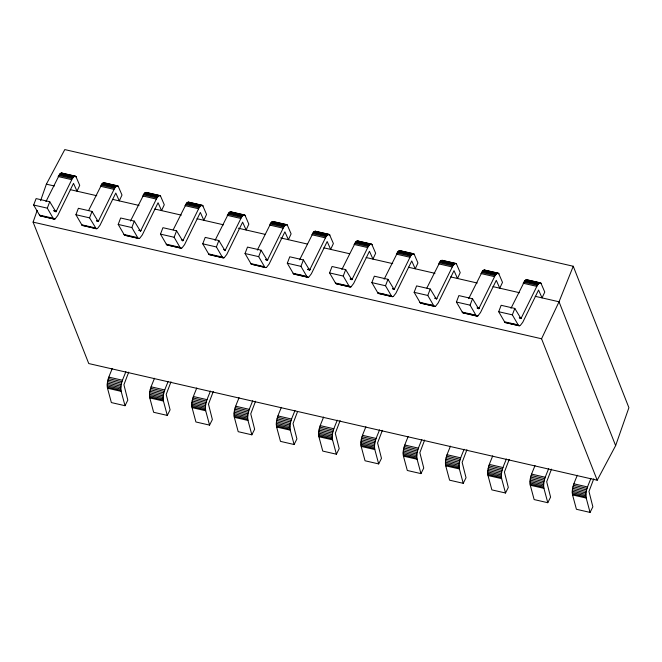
<?xml version="1.0" encoding="UTF-8"?>
<svg xmlns="http://www.w3.org/2000/svg" width="662" height="662" viewBox="0 0 662 662"><rect width="100%" height="100%" fill="white"/><g stroke="black" fill="none" stroke-linecap="round" stroke-linejoin="round"><path stroke-width="0.99" d="M128.718 372.127L123.918 384.746L127.807 400.138L125.019 405.715L111.365 402.579L107.509 388.222C106.11 381.337 109.942 374.758 112.209 368.544M125.019 405.715L121.154 391.358C119.756 384.465 123.595 377.886 125.863 371.68M170.995 381.825L166.195 394.453L170.084 409.836L167.296 415.413L153.642 412.285L149.786 397.928C148.387 391.035 152.219 384.457 154.486 378.25M167.296 415.413L163.431 401.056C162.033 394.163 165.872 387.584 168.14 381.378M213.272 391.523L208.472 404.151L212.361 419.534L209.573 425.112L195.919 421.984L192.063 407.627C190.664 400.733 194.496 394.155 196.763 387.949M209.573 425.112L205.708 410.754C204.31 403.861 208.149 397.283 210.417 391.077M255.549 401.222L250.749 413.849L254.638 429.233L251.85 434.81L238.196 431.682L234.34 417.325C232.941 410.432 236.773 403.853 239.04 397.647M251.85 434.81L247.985 420.453C246.587 413.56 250.426 406.981 252.694 400.775M297.453 411.872L293.026 423.548L296.915 438.931L294.127 444.516L280.481 441.38L276.617 427.023C275.218 420.13 279.05 413.551 281.325 407.345M294.127 444.516L290.262 430.151C288.864 423.266 292.703 416.688 294.971 410.473M340.103 420.618L335.303 433.246L339.192 448.629L336.404 454.215L322.758 451.079L318.894 436.721C317.495 429.828 321.327 423.25 323.602 417.043M336.404 454.215L332.539 439.858C331.141 432.965 334.98 426.386 337.248 420.18M382.379 430.325L377.58 442.944L381.469 458.336L378.681 463.913L365.035 460.777L361.171 446.42C359.772 439.535 363.603 432.948 365.879 426.742M378.681 463.913L374.816 449.556C373.418 442.663 377.257 436.084 379.525 429.878M424.656 440.023L419.857 452.651L423.746 468.034L420.958 473.611L407.312 470.483L403.448 456.126C402.049 449.233 405.889 442.655 408.156 436.448M420.958 473.611L417.101 459.254C415.695 452.361 419.534 445.783 421.802 439.576M466.933 449.721L462.134 462.349L466.031 477.732L463.234 483.31L449.589 480.182L445.725 465.825C444.326 458.932 448.166 452.353 450.433 446.147M463.234 483.31L459.378 468.953C457.972 462.059 461.811 455.481 464.079 449.275M509.21 459.42L504.411 472.047L508.308 487.431L505.511 493.008L491.866 489.88L488.002 475.523C486.603 468.63 490.443 462.051 492.71 455.845M505.511 493.008L501.655 478.651C500.249 471.758 504.088 465.179 506.356 458.973M551.487 469.118L546.688 481.746L550.585 497.129L547.788 502.706L534.143 499.578L530.279 485.221C528.88 478.328 532.72 471.749 534.987 465.543M547.788 502.706L543.932 488.349C542.534 481.464 546.365 474.886 548.633 468.671M593.764 478.816L588.965 491.444L592.862 506.827L590.065 512.413L576.42 509.277L572.556 494.919C571.157 488.026 574.997 481.448 577.264 475.242M590.065 512.413L586.209 498.056C584.811 491.163 588.642 484.584 590.909 478.378M40.589 200.71L46.373 184.168L64.785 149.587L573.251 266.248L628.9 407.684L615.627 445.634L597.215 480.215L88.749 363.554L33.1 222.118L37.188 210.442M33.646 205.03L36.104 198.592L49.749 201.728L55.914 211.914L72.332 178.558L74.194 176.431L75.857 176.382L79.721 185.352L76.999 191.194L73.515 183.349L57.702 215.597L55.153 218.874L53.97 219.064L39.811 215.63L33.646 205.03L47.292 208.158L53.465 218.766M47.292 208.158L49.749 201.728M75.923 214.728L78.381 208.298L92.026 211.426L98.191 221.613L114.609 188.265L116.471 186.13L118.134 186.08L121.998 195.05L119.276 200.892L115.792 193.056L99.979 225.295L97.43 228.58L96.247 228.762L82.096 225.328L75.923 214.728L89.569 217.856L96.247 228.762M89.569 217.856L92.026 211.426M118.2 224.426L120.658 217.997L134.303 221.125L140.468 231.311L156.886 197.963L158.748 195.836L160.411 195.778L164.275 204.748L161.553 210.59L158.069 202.754L142.256 234.993L139.707 238.279L138.524 238.461L124.373 235.035L118.2 224.426L131.846 227.562L138.019 238.163M131.846 227.562L134.303 221.125M160.477 234.125L162.935 227.695L176.58 230.823L182.745 241.009L199.163 207.661L201.025 205.534L202.688 205.477L206.552 214.447L203.83 220.289L200.346 212.452L184.532 244.692L181.984 247.977L180.8 248.159L166.65 244.733L160.477 234.125L174.123 237.261L180.296 247.861M174.123 237.261L176.58 230.823M202.754 243.831L205.212 237.393L218.857 240.529L225.022 250.708L241.44 217.359L243.31 215.233L244.965 215.183L248.829 224.153L246.107 229.995L242.623 222.151L226.809 254.39L224.261 257.675L223.077 257.866L208.927 254.431L202.754 243.831L216.4 246.959L222.573 257.559M216.4 246.959L218.857 240.529M245.031 253.529L247.489 247.092L261.134 250.228L267.299 260.406L283.725 227.058L285.587 224.931L287.242 224.881L291.106 233.852L288.392 239.694L284.9 231.849L269.086 264.097L266.538 267.374L265.354 267.564L251.204 264.13L245.031 253.529L258.677 256.657L264.85 267.266M258.677 256.657L261.134 250.228M287.308 263.228L289.766 256.79L303.411 259.926L309.576 270.113L326.002 236.756L327.864 234.629L329.519 234.58L333.383 243.55L330.669 249.392L327.177 241.547L311.363 273.795L308.815 277.072L307.631 277.262L293.481 273.828L287.308 263.228L300.953 266.356L307.127 276.964M300.953 266.356L303.411 259.926M329.585 272.926L332.043 266.496L345.688 269.624L351.853 279.811L368.279 246.463L370.141 244.328L371.796 244.278L375.66 253.248L372.946 259.09L369.454 251.246L353.64 283.493L351.092 286.778L349.908 286.96L335.758 283.526L329.585 272.926L343.239 276.054L349.404 286.663M343.239 276.054L345.688 269.624M371.862 282.624L374.32 276.195L387.965 279.323L394.138 289.509L410.556 256.161L412.418 254.034L414.073 253.976L417.937 262.946L415.223 268.789L411.731 260.952L395.917 293.192L393.369 296.477L392.185 296.659L378.035 293.233L371.862 282.624L385.516 285.761L391.681 296.361M385.516 285.761L387.965 279.323M414.139 292.323L416.597 285.893L430.242 289.021L436.415 299.207L452.833 265.859L454.695 263.733L456.35 263.675L460.214 272.645L457.5 278.487L454.008 270.65L438.203 302.89L435.646 306.175L434.462 306.357L420.312 302.931L414.139 292.323L427.793 295.459L433.958 306.059M427.793 295.459L430.242 289.021M456.416 302.029L458.874 295.591L472.527 298.728L478.692 308.906L495.11 275.558L496.972 273.431L498.627 273.381L502.491 282.351L499.777 288.193L496.285 280.349L480.48 312.588L477.931 315.873L476.748 316.064L462.589 312.63L456.416 302.029L470.07 305.157L476.235 315.757M470.07 305.157L472.527 298.728M498.693 311.728L501.151 305.29L514.804 308.426L520.969 318.604L537.387 285.256L539.249 283.129L540.904 283.079L544.776 292.05L542.054 297.892L538.562 290.047L522.757 322.295L520.208 325.572L519.025 325.762L504.866 322.328L498.693 311.728L512.347 314.855L518.512 325.464M512.347 314.855L514.804 308.426M573.251 266.248L559.034 301.781L541.566 338.77L597.215 480.215M45.935 201.62L59.928 173.8L61.698 173.022L75.352 176.158M88.658 210.392L102.205 183.498L103.975 182.72L117.629 185.857M130.488 221.017L144.482 193.196L146.261 192.427L159.906 195.555M173.212 229.788L186.758 202.895L188.538 202.125L202.183 205.253M215.042 240.414L229.035 212.593L230.815 211.823L244.46 214.951M257.319 250.12L271.312 222.291L273.092 221.522L286.737 224.658M299.596 259.818L313.589 231.998L315.369 231.22L329.014 234.356M341.873 269.517L355.866 241.696L357.645 240.918L371.291 244.055M384.15 279.215L398.143 251.395L399.922 250.625L413.568 253.753M426.874 287.987L440.42 261.093L442.199 260.323L455.845 263.451M468.704 298.612L482.706 270.791L484.476 270.022L498.122 273.149M510.981 308.318L524.983 280.489L526.753 279.72L540.399 282.856M41.507 215.746L39.811 215.63M83.784 225.444L82.601 225.634M168.338 244.841L166.65 244.733M210.615 254.547L208.927 254.431M295.169 273.944L293.481 273.828M337.446 283.642L335.758 283.526M464.277 312.745L462.589 312.63M124.373 235.035L125.441 235.366M378.035 293.233L379.111 293.564M420.312 302.931L424.93 303.717M504.866 322.328L505.942 322.667M61.144 173.039L75.857 176.382M103.421 182.745L118.134 186.08M145.698 192.443L160.411 195.778M187.975 202.142L202.688 205.477M230.252 211.84L244.965 215.183M272.529 221.538L287.242 224.881M314.806 231.237L329.519 234.58M357.083 240.943L371.796 244.278M399.36 250.641L414.073 253.976M441.645 260.34L456.35 263.675M483.922 270.038L498.627 273.381M526.199 279.736L540.904 283.079M60.548 173.303L76.287 176.845M102.825 183.002L116.471 186.13M145.102 192.7L158.748 195.836M187.379 202.398L203.118 205.94M229.656 212.097L243.31 215.233M243.451 215.191L245.395 215.638M271.933 221.803L285.587 224.931M314.21 231.501L329.949 235.043M356.487 241.2L370.141 244.328M370.281 244.295L372.226 244.741M398.764 250.898L412.418 254.034M441.041 260.596L454.695 263.733M483.318 270.295L499.065 273.836M525.603 280.001L541.342 283.535M59.928 173.8L73.573 176.928M102.205 183.498L115.85 186.626M144.482 193.196L158.127 196.324M186.758 202.895L200.412 206.023M229.035 212.593L242.689 215.729M271.312 222.291L284.966 225.428M313.589 231.998L327.243 235.126M355.866 241.696L369.52 244.824M398.143 251.395L411.797 254.522M440.42 261.093L454.074 264.221M482.706 270.791L496.351 273.927M524.983 280.489L538.628 283.626M59.299 174.511L72.952 177.648M101.576 184.21L115.229 187.346M143.853 193.908L157.506 197.044M186.13 203.615L199.783 206.743M228.407 213.313L242.06 216.441M270.692 223.011L284.337 226.139M312.969 232.71L326.614 235.838M355.246 242.408L368.891 245.544M397.523 252.106L411.168 255.242M439.8 261.813L453.445 264.941M482.077 271.511L495.722 274.639M524.354 281.209L537.999 284.337M58.686 175.43L72.332 178.558M100.963 185.128L114.609 188.265M143.24 194.827L156.886 197.963M185.517 204.533L199.163 207.661M227.794 214.231L241.44 217.359M270.071 223.93L283.725 227.058M312.348 233.628L326.002 236.756M354.625 243.326L368.279 246.463M396.902 253.025L410.556 256.161M439.179 262.723L452.833 265.859M481.456 272.43L495.11 275.558M523.733 282.128L537.387 285.256M58.099 176.522L71.744 179.659M100.376 186.229L114.021 189.357M142.653 195.927L156.298 199.055M184.93 205.625L198.575 208.753M227.207 215.324L240.852 218.452M269.484 225.022L283.129 228.158M311.761 234.72L325.406 237.857M354.038 244.427L367.691 247.555M396.315 254.125L409.968 257.253M438.592 263.824L452.245 266.952M480.869 273.522L494.522 276.65M523.146 283.22L536.799 286.356M46.373 184.168L54.367 185.997M70.18 189.63L96.743 195.72M112.457 199.328L139.02 205.427M154.734 209.026L181.297 215.125M197.011 218.725L223.574 224.823M238.312 228.2L264.866 234.298M280.589 237.906L307.143 243.997M323.842 247.828L349.42 253.695M366.119 257.526L392.69 263.625M408.396 267.225L434.967 273.323M450.673 276.923L477.244 283.022M492.95 286.621L519.521 292.72M535.227 296.328L559.034 301.781L615.627 445.634M53.498 210.582L56.427 211.252M96.751 220.504L98.704 220.951M139.028 230.21L140.981 230.657M181.305 239.909L183.258 240.356M223.582 249.607L225.535 250.054M265.859 259.305L267.812 259.752M308.136 269.004L310.089 269.451M350.413 278.702L352.366 279.149M392.698 288.409L394.643 288.855M434.975 298.107L436.92 298.554M477.252 307.805L479.197 308.252M519.529 317.503L521.474 317.95M54.35 211.037L56.303 211.484M96.627 220.736L98.58 221.182M138.904 230.434L140.857 230.881M265.743 259.537L267.688 259.984M308.02 269.235L309.965 269.682M350.297 278.934L352.242 279.381M392.574 288.632L394.519 289.079M434.851 298.33L436.796 298.777M477.128 308.029L479.073 308.475M519.405 317.727L521.35 318.182M54.226 211.219L56.171 211.675M96.503 220.926L98.448 221.373M265.611 259.719L267.564 260.166M307.888 269.417L309.841 269.873M350.165 279.124L352.118 279.571M392.442 288.822L394.395 289.269M519.273 317.917L521.226 318.364M307.756 269.566L309.708 270.013M39.389 215.084L53.034 218.212M81.666 224.782L95.311 227.91M123.943 234.48L137.588 237.608M166.22 244.179L179.865 247.307M208.497 253.877L222.142 257.013M250.774 263.575L264.419 266.712M293.051 273.282L306.696 276.41M335.328 282.98L348.973 286.108M377.605 292.678L391.259 295.806M419.882 302.377L433.536 305.505M462.159 312.075L475.812 315.211M504.436 321.773L518.089 324.91M52.232 218.203L55.153 218.874M222.316 257.228L224.261 257.675M300.043 275.061L303.941 275.955M340.367 284.312L344.273 285.206M349.147 286.323L351.092 286.778M380.7 293.564L384.597 294.458M429.803 304.834L433.701 305.728M470.128 314.086L474.025 314.98M475.978 315.426L477.931 315.873M510.452 323.337L514.357 324.231M82.096 225.328L95.742 228.464M40.324 215.928L54.541 219.105M124.878 235.333L139.094 238.502M167.155 245.031L181.371 248.2M209.432 254.729L223.648 257.899M265.925 267.597L251.204 264.13M293.986 274.126L308.202 277.295M336.263 283.832L350.479 287.002M378.54 293.531L392.756 296.7M420.817 303.229L435.033 306.398M463.094 312.927L477.31 316.097M505.371 322.626L519.587 325.795M33.1 222.118L541.566 338.77M108.833 377.125L122.487 380.253M151.11 386.823L164.764 389.951M193.387 396.521L207.04 399.649M235.664 406.22L249.317 409.348M277.941 415.918L291.594 419.054M320.218 425.616L333.871 428.753M362.503 435.315L376.148 438.451M404.78 445.021L418.425 448.149M447.057 454.72L460.702 457.847M489.334 464.418L502.979 467.546M531.611 474.116L545.256 477.252M573.888 483.814L587.533 486.951M108.328 378.54L121.982 381.668M150.613 388.238L164.259 391.366M192.89 397.936L206.536 401.064M235.167 407.635L248.813 410.771M277.444 417.333L291.09 420.469M319.721 427.04L333.367 430.168M361.998 436.738L375.644 439.866M404.275 446.436L417.921 449.564M446.552 456.135L460.198 459.262M488.829 465.833L502.475 468.969M531.106 475.531L544.752 478.667M573.383 485.238L587.029 488.366M107.906 380.038L121.56 383.166M150.183 389.736L163.837 392.864M192.46 399.434L206.114 402.562M234.737 409.133L248.391 412.269M277.014 418.831L290.668 421.967M319.291 428.529L332.945 431.665M361.576 438.236L375.222 441.364M403.853 447.934L417.499 451.062M446.13 457.632L459.776 460.76M488.407 467.331L502.053 470.459M530.684 477.029L544.329 480.165M572.961 486.727L586.606 489.863M107.575 381.569L121.22 384.696M149.852 391.267L163.497 394.395M192.129 400.965L205.774 404.101M234.406 410.663L248.06 413.8M276.683 420.362L290.337 423.498M318.96 430.068L332.614 433.196M361.237 439.767L374.891 442.895M403.514 449.465L417.168 452.593M445.791 459.163L459.445 462.299M488.068 468.862L501.722 471.998M530.345 478.56L543.999 481.696M572.63 488.266L586.275 491.394M107.343 383.091L120.989 386.219M149.62 392.789L163.266 395.917M191.897 402.488L205.543 405.624M234.174 412.186L247.82 415.322M276.451 421.893L290.097 425.021M318.728 431.591L332.382 434.719M361.005 441.289L374.659 444.417M403.282 450.988L416.936 454.115M445.559 460.686L459.213 463.822M487.836 470.384L501.49 473.52M530.113 480.082L543.767 483.219M572.39 489.789L586.044 492.917M107.219 384.556L120.865 387.692M149.496 394.262L163.142 397.39M191.773 403.961L205.419 407.089M234.05 413.659L247.696 416.787M276.327 423.357L289.973 426.485M318.604 433.056L332.25 436.192M360.881 442.754L374.526 445.89M403.158 452.46L416.803 455.588M445.435 462.159L459.089 465.287M487.712 471.857L501.366 474.985M529.989 481.555L543.643 484.683M572.266 491.254L585.92 494.39M107.203 385.929L120.848 389.066M149.48 395.628L163.125 398.764M191.757 405.326L205.41 408.462M234.034 415.033L247.687 418.161M276.311 424.731L289.964 427.859M318.587 434.429L332.241 437.557M360.864 444.128L374.518 447.264M403.141 453.826L416.795 456.962M445.418 463.524L459.072 466.66M487.704 473.231L501.349 476.359M529.981 482.929L543.626 486.057M572.258 492.627L585.903 495.755M107.302 387.162L120.947 390.299M149.579 396.861L163.224 399.997M191.856 406.567L205.501 409.695M234.133 416.266L247.778 419.394M276.41 425.964L290.055 429.092M318.687 435.662L332.332 438.798M360.964 445.361L374.618 448.497M403.241 455.059L416.894 458.195M445.518 464.765L459.171 467.893M487.795 474.464L501.448 477.592M530.072 484.162L543.725 487.29M572.349 493.86L586.002 496.988M107.509 388.222L121.154 391.358M149.786 397.928L163.431 401.056M192.063 407.627L205.708 410.754M234.34 417.325L247.985 420.453M276.617 427.023L290.262 430.151M318.894 436.721L332.539 439.858M361.171 446.42L374.816 449.556M403.448 456.126L417.101 459.254M445.725 465.825L459.378 468.953M488.002 475.523L501.655 478.651M530.279 485.221L543.932 488.349M572.556 494.919L586.209 498.056M526.753 279.72L527.688 280.407M484.476 270.022L484.981 270.245M442.199 260.323L443.135 261.01M399.922 250.625L400.858 251.312M357.645 240.918L358.15 241.15M315.369 231.22L316.304 231.907M273.092 221.522L274.027 222.209M230.815 211.823L231.311 212.047M188.538 202.125L189.473 202.812M146.261 192.427L147.196 193.114M103.975 182.72L104.48 182.952M61.698 173.022L62.642 173.709"/></g></svg>
